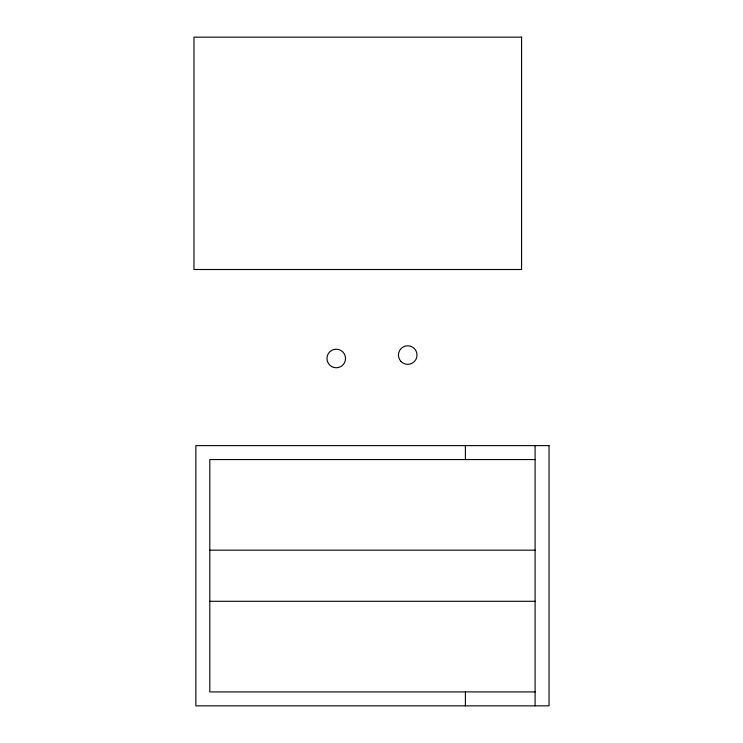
<?xml version="1.0" encoding="UTF-8"?>
<svg xmlns="http://www.w3.org/2000/svg" width="743" height="743" viewBox="0 0 743 743"><rect width="100%" height="100%" fill="white"/><g stroke="black" fill="none" stroke-linecap="round" stroke-linejoin="round"><path stroke-width="1.11" d="M535.099 459.555L209.805 459.555L209.805 691.909L535.099 691.909M209.805 550.173L535.099 550.173M209.805 601.291L535.099 601.291M535.099 445.614L535.099 705.85M465.397 445.614L465.397 459.555M465.397 691.909L465.397 705.85M521.577 37.15L193.96 37.15L193.96 269.505L521.577 269.505L521.577 37.15M549.04 445.614L195.864 445.614L195.864 705.85L549.04 705.85L549.04 445.614M401.155 361.627A9.297 9.297 0 0 0 416.702 357.457A9.297 9.297 0 0 0 405.325 346.08A9.297 9.297 0 0 0 401.155 361.627M331.592 366.531A9.297 9.297 0 0 0 345.532 358.479A9.297 9.297 0 0 0 331.592 350.436A9.297 9.297 0 0 0 331.592 366.531"/></g></svg>
